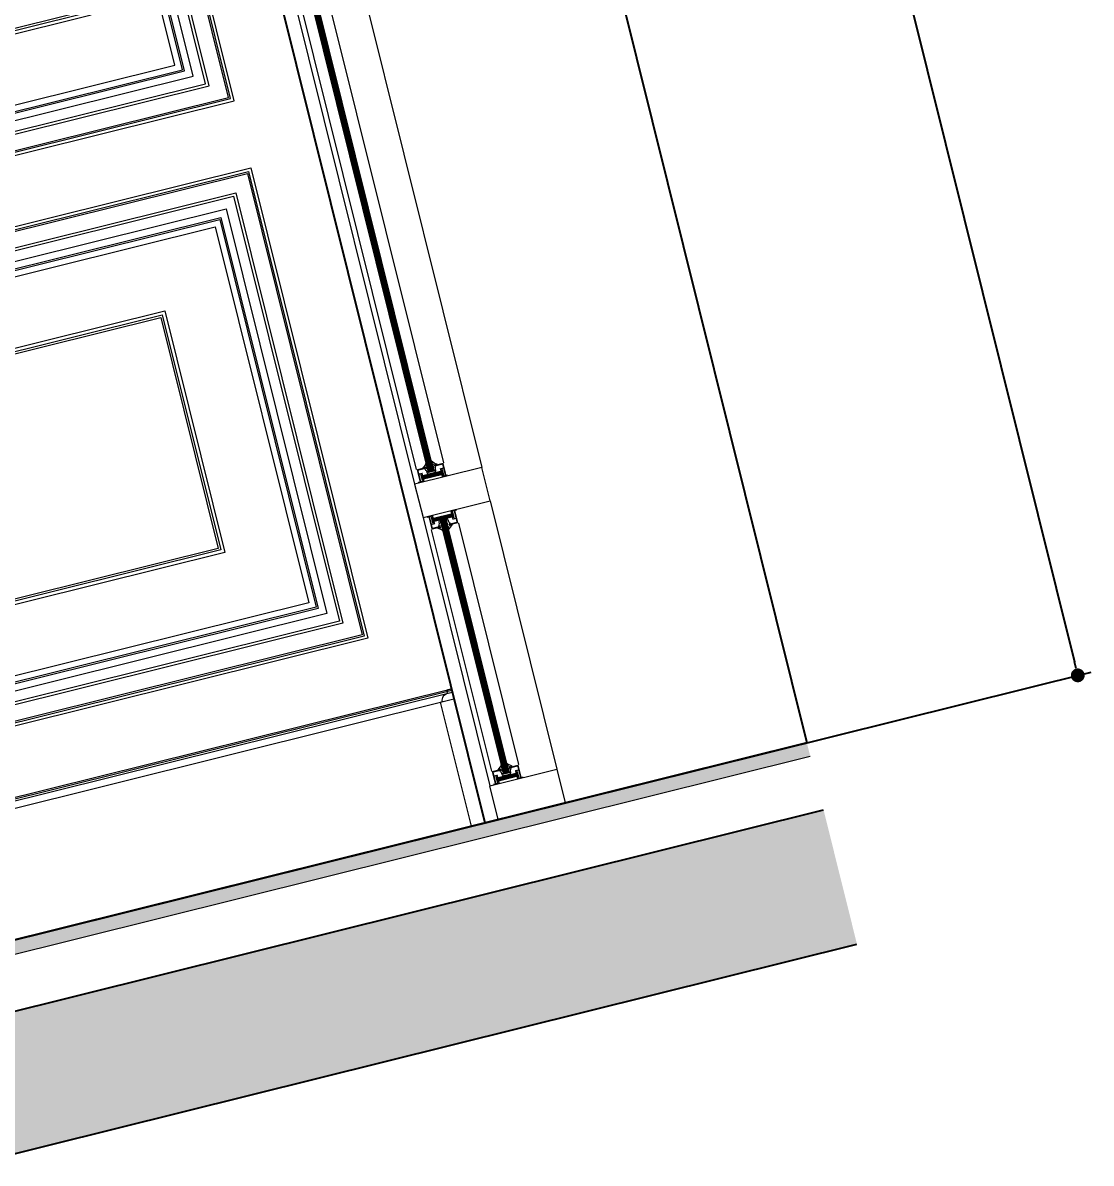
# Model space of a CAD drawing. Header units: inches. Extents: x 122939 to 389145, y 29603 to 574065.
# Drawn here: x 340950 to 342495, y 514124 to 515774 of the extents above; entities that cross this region are included whole.
import ezdxf

# ---------------------------------------------------------------- set-up
doc = ezdxf.new("R2010")
doc.units = ezdxf.units.IN
doc.header["$MEASUREMENT"] = 0
for name, color, linetype, lineweight in [('A-FLOR-SLAB', 7, 'Continuous', 40), ('A-GLAZ', 134, 'Continuous', 18), ('A-RNDR-ALUM', 1, 'Continuous', 9), ('A-RNDR-PT36', 253, 'Continuous', 20), ('CQ gypsum 2', 42, 'Continuous', 0), ('CQ Marble', 6, 'Continuous', 0)]:
    doc.layers.add(name, color=color, linetype=linetype, lineweight=lineweight)
for name, color, linetype in [('Calliper Section walls', 3, 'Continuous'), ('CQ marble hatch', 8, 'Continuous'), ('CQ Plaster', 1, 'Continuous'), ('CQ Wall plan', 3, 'Continuous'), ('CQ wall section', 5, 'Continuous'), ('Layer7', 8, 'Continuous')]:
    doc.layers.add(name, color=color, linetype=linetype)
doc.styles.get("Standard").update_dxf_attribs({"font": 'arial.ttf'})
doc.dimstyles.new('CQ 20', dxfattribs={"dimscale": 0.2, "dimtxt": 150, "dimasz": 100, "dimexe": 100, "dimexo": 20, "dimgap": 80, "dimtad": 1, "dimdec": 0, "dimzin": 0, "dimdsep": 46, "dimtxsty": 'Standard', "dimblk": 'DOT', "dimcen": 100, "dimclrd": 1, "dimclre": 1, "dimclrt": 3, "dimadec": 0, "dimazin": 0, "dimtfac": 1, "dimtdec": 0, "dimtofl": 0, "dimtmove": 0, "dimatfit": 3, "dimfxl": 1, "dimtolj": 1, "dimtzin": 0, "dimlwd": -1, "dimarcsym": 0})

# ---------------------------------------------------------------- blocks, each defined once
blk = doc.blocks.new('GLAZ-2')
at = {"layer": 'A-GLAZ'}
for p, q in [((-26.3, 511.6, 0), (-26.3, 2391.7, 0)), ((-24.9, 511.6, 0), (-24.9, 2391.7, 0)), ((-23.6, 511.6, 0), (-23.6, 2391.7, 0)), ((-22.3, 511.6, 0), (-22.3, 2391.7, 0)), ((-20.9, 511.6, 0), (-20.9, 2391.7, 0)), ((-19.6, 511.6, 0), (-19.6, 2391.7, 0)), ((-18.3, 511.6, 0), (-18.3, 2391.7, 0)), ((-26.3, 61.5, 0), (-26.3, 441.5, 0)), ((-24.9, 61.5, 0), (-24.9, 441.5, 0)), ((-23.6, 61.5, 0), (-23.6, 441.5, 0)), ((-22.3, 61.5, 0), (-22.3, 441.5, 0)), ((-20.9, 61.5, 0), (-20.9, 441.5, 0)), ((-19.6, 61.5, 0), (-19.6, 441.5, 0)), ((-18.3, 61.5, 0), (-18.3, 441.5, 0))]:
    blk.add_line(p, q, dxfattribs=at)
at = {"layer": 'A-RNDR-ALUM'}
for p, q in [((-50, 2400), (-50, 500, 0)), ((50, 2400), (50, 500, 0)), ((-38.2, 510.7, 0), (-37.5, 510.7, 0)), ((-38.2, 510.7, 0), (-38.2, 502.6, 0)), ((-38.2, 510.7, 0), (-37.5, 510.7, 0)), ((-38.2, 510.7, 0), (-38.2, 502.6, 0)), ((-38.2, 502.6, 0), (-37.5, 502.6, 0)), ((-38.2, 502.6, 0), (-37.5, 502.6, 0)), ((-37.5, 510.7, 0), (-37.5, 502.6, 0)), ((-37.5, 510.7, 0), (-37.5, 502.6, 0)), ((-37.5, 509, 0), (-7.1, 509, 0)), ((-37.5, 509, 0), (-7.1, 509, 0)), ((-37.5, 507.8, 0), (-7.1, 507.8, 0)), ((-37.5, 507.8, 0), (-7.1, 507.8, 0)), ((-37.5, 506.6, 0), (-7.1, 506.6, 0)), ((-37.5, 506.6, 0), (-7.1, 506.6, 0)), ((-37.5, 505.5, 0), (-7.1, 505.5, 0)), ((-37.5, 505.5, 0), (-7.1, 505.5, 0)), ((-37.5, 504.3, 0), (-7.1, 504.3, 0)), ((-37.5, 504.3, 0), (-7.1, 504.3, 0)), ((-36, 510.7, 0), (-35.3, 510.7, 0)), ((-36, 510.7, 0), (-35.3, 510.7, 0)), ((-36, 502.6, 0), (-35.3, 502.6, 0)), ((-36, 502.6, 0), (-35.3, 502.6, 0)), ((-6.4, 510.7, 0), (-7.1, 510.7, 0)), ((-7.1, 510.7, 0), (-7.1, 502.6, 0)), ((-6.4, 510.7, 0), (-7.1, 510.7, 0)), ((-7.1, 510.7, 0), (-7.1, 502.6, 0)), ((-6.4, 502.6, 0), (-7.1, 502.6, 0)), ((-6.4, 502.6, 0), (-7.1, 502.6, 0)), ((-6.4, 510.7, 0), (-6.4, 502.6, 0)), ((-6.4, 510.7, 0), (-6.4, 502.6, 0)), ((-50, 450, 0), (-50, 50, 0)), ((-38.2, 447.4, 0), (-37.5, 447.4, 0)), ((-38.2, 439.4, 0), (-38.2, 447.4, 0)), ((-38.2, 447.4, 0), (-37.5, 447.4, 0)), ((-38.2, 439.4, 0), (-38.2, 447.4, 0)), ((-37.5, 439.4, 0), (-37.5, 447.4, 0)), ((-37.5, 439.4, 0), (-37.5, 447.4, 0)), ((-37.5, 445.7, 0), (-7.1, 445.7, 0)), ((-37.5, 445.7, 0), (-7.1, 445.7, 0)), ((-36, 447.4, 0), (-35.3, 447.4, 0)), ((-36, 447.4, 0), (-35.3, 447.4, 0)), ((-6.4, 447.4, 0), (-7.1, 447.4, 0)), ((-7.1, 439.4, 0), (-7.1, 447.4, 0)), ((-6.4, 447.4, 0), (-7.1, 447.4, 0)), ((-7.1, 439.4, 0), (-7.1, 447.4, 0)), ((-6.4, 439.4, 0), (-6.4, 447.4, 0)), ((-6.4, 439.4, 0), (-6.4, 447.4, 0)), ((50, 450, 0), (50, 50, 0)), ((-38.2, 439.4, 0), (-37.5, 439.4, 0)), ((-38.2, 439.4, 0), (-37.5, 439.4, 0)), ((-37.5, 444.5, 0), (-7.1, 444.5, 0)), ((-37.5, 444.5, 0), (-7.1, 444.5, 0)), ((-37.5, 443.4, 0), (-7.1, 443.4, 0)), ((-37.5, 443.4, 0), (-7.1, 443.4, 0)), ((-37.5, 442.2, 0), (-7.1, 442.2, 0)), ((-37.5, 442.2, 0), (-7.1, 442.2, 0)), ((-37.5, 441, 0), (-7.1, 441, 0)), ((-37.5, 441, 0), (-7.1, 441, 0)), ((-36, 439.4, 0), (-35.3, 439.4, 0)), ((-36, 439.4, 0), (-35.3, 439.4, 0)), ((-6.4, 439.4, 0), (-7.1, 439.4, 0)), ((-6.4, 439.4, 0), (-7.1, 439.4, 0)), ((-38.2, 60.6, 0), (-37.5, 60.6, 0)), ((-38.2, 60.6, 0), (-38.2, 52.6, 0)), ((-38.2, 60.6, 0), (-37.5, 60.6, 0)), ((-38.2, 60.6, 0), (-38.2, 52.6, 0)), ((-38.2, 52.6, 0), (-37.5, 52.6, 0)), ((-38.2, 52.6, 0), (-37.5, 52.6, 0)), ((-37.5, 60.6, 0), (-37.5, 52.6, 0)), ((-37.5, 60.6, 0), (-37.5, 52.6, 0)), ((-37.5, 59, 0), (-7.1, 59, 0)), ((-37.5, 59, 0), (-7.1, 59, 0)), ((-37.5, 57.8, 0), (-7.1, 57.8, 0)), ((-37.5, 57.8, 0), (-7.1, 57.8, 0)), ((-37.5, 56.6, 0), (-7.1, 56.6, 0)), ((-37.5, 56.6, 0), (-7.1, 56.6, 0)), ((-37.5, 55.5, 0), (-7.1, 55.5, 0)), ((-37.5, 55.5, 0), (-7.1, 55.5, 0)), ((-37.5, 54.3, 0), (-7.1, 54.3, 0)), ((-37.5, 54.3, 0), (-7.1, 54.3, 0)), ((-36, 60.6, 0), (-35.3, 60.6, 0)), ((-36, 60.6, 0), (-35.3, 60.6, 0)), ((-36, 52.6, 0), (-35.3, 52.6, 0)), ((-36, 52.6, 0), (-35.3, 52.6, 0)), ((-6.4, 60.6, 0), (-7.1, 60.6, 0)), ((-7.1, 60.6, 0), (-7.1, 52.6, 0)), ((-6.4, 60.6, 0), (-7.1, 60.6, 0)), ((-7.1, 60.6, 0), (-7.1, 52.6, 0)), ((-6.4, 52.6, 0), (-7.1, 52.6, 0)), ((-6.4, 52.6, 0), (-7.1, 52.6, 0)), ((-6.4, 60.6, 0), (-6.4, 52.6, 0)), ((-6.4, 60.6, 0), (-6.4, 52.6, 0))]:
    blk.add_line(p, q, dxfattribs=at)
at = {"layer": 'A-RNDR-ALUM', "elevation": 0}
for points in [[(-14, 517.6), (-15.6, 517.6), (-15.6, 520.6, 0.015553), (-14.8, 520), (-11.6, 520, -0.104304), (-18.3, 526.1), (-18.3, 523.6, 0.016036), (-17.6, 522.8), (-17.6, 521.6), (-18.3, 520.9), (-18.3, 518.1), (-17.6, 518.7), (-17.6, 516.4), (-18.3, 515.7), (-18.3, 512.9), (-17.6, 513.5), (-17.6, 512.2, -0.414214), (-18.3, 511.6), (-26.3, 511.6, -0.414214), (-26.9, 512.2), (-26.9, 513.5), (-26.3, 512.9), (-26.3, 515.7), (-26.9, 516.4), (-26.9, 518.7), (-26.3, 518.1), (-26.3, 520.9), (-26.9, 521.6), (-26.9, 522.8, 0.016036), (-26.3, 523.6), (-26.3, 526.1, -0.104304), (-33, 520), (-29.8, 520, 0.015553), (-28.9, 520.6), (-28.9, 517.6), (-30.6, 517.6, -0.021646), (-28.9, 514.1), (-28.9, 512.2, 0.414214), (-26.3, 509.6), (-18.3, 509.6, 0.414214), (-15.6, 512.2), (-15.6, 514.1, -0.021646)], [(-14, 432.4), (-15.6, 432.4), (-15.6, 429.5, -0.015553), (-14.8, 430), (-11.6, 430, 0.104304), (-18.3, 423.9), (-18.3, 426.5, -0.016036), (-17.6, 427.2), (-17.6, 428.5), (-18.3, 429.1), (-18.3, 432), (-17.6, 431.3), (-17.6, 433.7), (-18.3, 434.3), (-18.3, 437.2), (-17.6, 436.5), (-17.6, 437.8, 0.414214), (-18.3, 438.5), (-26.3, 438.5, 0.414214), (-26.9, 437.8), (-26.9, 436.5), (-26.3, 437.2), (-26.3, 434.3), (-26.9, 433.7), (-26.9, 431.3), (-26.3, 432), (-26.3, 429.1), (-26.9, 428.5), (-26.9, 427.2, -0.016036), (-26.3, 426.5), (-26.3, 423.9, 0.104304), (-33, 430), (-29.8, 430, -0.015553), (-28.9, 429.5), (-28.9, 432.4), (-30.6, 432.4, 0.021646), (-28.9, 435.9), (-28.9, 437.8, -0.414214), (-26.3, 440.5), (-18.3, 440.5, -0.414214), (-15.6, 437.8), (-15.6, 435.9, 0.021646)], [(-14, 67.6), (-15.6, 67.6), (-15.6, 70.5, 0.015553), (-14.8, 70), (-11.6, 70, -0.104304), (-18.3, 76.1), (-18.3, 73.5, 0.016036), (-17.6, 72.8), (-17.6, 71.5), (-18.3, 70.9), (-18.3, 68), (-17.6, 68.7), (-17.6, 66.3), (-18.3, 65.7), (-18.3, 62.8), (-17.6, 63.5), (-17.6, 62.2, -0.414214), (-18.3, 61.5), (-26.3, 61.5, -0.414214), (-26.9, 62.2), (-26.9, 63.5), (-26.3, 62.8), (-26.3, 65.7), (-26.9, 66.3), (-26.9, 68.7), (-26.3, 68), (-26.3, 70.9), (-26.9, 71.5), (-26.9, 72.8, 0.016036), (-26.3, 73.5), (-26.3, 76.1, -0.104304), (-33, 70), (-29.8, 70, 0.015553), (-28.9, 70.5), (-28.9, 67.6), (-30.6, 67.6, -0.021646), (-28.9, 64.1), (-28.9, 62.2, 0.414214), (-26.3, 59.5), (-18.3, 59.5, 0.414214), (-15.6, 62.2), (-15.6, 64.1, -0.021646)]]:
    blk.add_lwpolyline(points, format="xyb", close=True, dxfattribs=at)
at = {"layer": 'A-RNDR-ALUM'}
for points in [[(-50, 450), (50, 450), (50, 500), (-50, 500)], [(-50, 50), (50, 50), (50, 0), (-50, 0)]]:
    blk.add_lwpolyline(points, close=True, dxfattribs=at)
at = {"layer": 'A-RNDR-ALUM', "const_width": 0.928, "elevation": 0}
for points in [[(-43.7, 501.4, 0.414214), (-44.2, 500.9)], [(-43.7, 501.4, 0.414214), (-44.2, 500.9)], [(-0.7, 501.4, -0.414214), (-0.2, 501)], [(-0.7, 501.4, -0.414214), (-0.2, 501)], [(-43.7, 448.6, -0.414214), (-44.2, 449.1)], [(-43.7, 448.6, -0.414214), (-44.2, 449.1)], [(-0.7, 448.6, 0.414214), (-0.2, 449.1)], [(-0.7, 448.6, 0.414214), (-0.2, 449.1)], [(-43.7, 51.4, 0.414214), (-44.2, 50.9)], [(-43.7, 51.4, 0.414214), (-44.2, 50.9)], [(-0.7, 51.4, -0.414214), (-0.2, 50.9)], [(-0.7, 51.4, -0.414214), (-0.2, 50.9)]]:
    blk.add_lwpolyline(points, format="xyb", dxfattribs=at)
at = {"layer": 'A-RNDR-ALUM'}
for points in [[(-40.6, 518.8, 0), (-40.6, 520, 0), (-29.9, 518.8, 0), (-29.9, 520, 0)], [(-40.6, 518.8, 0), (-40.6, 520, 0), (-29.9, 518.8, 0), (-29.9, 520, 0)], [(-40.6, 517.6, 0), (-40.6, 518.8, 0), (-29.9, 517.6, 0), (-29.9, 518.8, 0)], [(-40.6, 517.6, 0), (-40.6, 518.8, 0), (-29.9, 517.6, 0), (-29.9, 518.8, 0)], [(-39.8, 513.3, 0), (-39.8, 511.5, 0), (-35, 513.3, 0), (-36.9, 511.5, 0)], [(-39.8, 513.3, 0), (-39.8, 511.5, 0), (-35, 513.3, 0), (-36.9, 511.5, 0)], [(-36.9, 509.3, 0), (-35, 509.3, 0), (-36.9, 511.5, 0), (-35, 513.3, 0)], [(-36.9, 509.3, 0), (-35, 509.3, 0), (-36.9, 511.5, 0), (-35, 513.3, 0)], [(-4.3, 518.8, 0), (-4.3, 520, 0), (-15.1, 518.8, 0), (-15.1, 520, 0)], [(-4.3, 518.8, 0), (-4.3, 520, 0), (-15.1, 518.8, 0), (-15.1, 520, 0)], [(-4.3, 517.6, 0), (-4.3, 518.8, 0), (-15.1, 517.6, 0), (-15.1, 518.8, 0)], [(-4.3, 517.6, 0), (-4.3, 518.8, 0), (-15.1, 517.6, 0), (-15.1, 518.8, 0)], [(-4.6, 513.3, 0), (-4.6, 511.5, 0), (-9.4, 513.3, 0), (-7.5, 511.5, 0)], [(-7.5, 509.3, 0), (-9.4, 509.3, 0), (-7.5, 511.5, 0), (-9.4, 513.3, 0)], [(-4.6, 513.3, 0), (-4.6, 511.5, 0), (-9.4, 513.3, 0), (-7.5, 511.5, 0)], [(-7.5, 509.3, 0), (-9.4, 509.3, 0), (-7.5, 511.5, 0), (-9.4, 513.3, 0)], [(-44.6, 500, 0), (-44.6, 500.9, 0), (-42.2, 500, 0), (-43.7, 500.9, 0)], [(-44.6, 500, 0), (-44.6, 500.9, 0), (-42.2, 500, 0), (-43.7, 500.9, 0)], [(-42.2, 500, 0), (-43.7, 500.9, 0), (-42.2, 501.9, 0), (-43.7, 501.9, 0)], [(-42.2, 500, 0), (-43.7, 500.9, 0), (-42.2, 501.9, 0), (-43.7, 501.9, 0)], [(-36.9, 501.9, 0), (-35, 500, 0), (-39.8, 501.9, 0), (-39.8, 500, 0)], [(-36.9, 501.9, 0), (-35, 500, 0), (-39.8, 501.9, 0), (-39.8, 500, 0)], [(-36.9, 504, 0), (-35, 504, 0), (-36.9, 501.9, 0), (-35, 500, 0)], [(-36.9, 504, 0), (-35, 504, 0), (-36.9, 501.9, 0), (-35, 500, 0)], [(-7.5, 504, 0), (-9.4, 504, 0), (-7.5, 501.9, 0), (-9.4, 500, 0)], [(-7.5, 504, 0), (-9.4, 504, 0), (-7.5, 501.9, 0), (-9.4, 500, 0)], [(-7.5, 501.9, 0), (-9.4, 500, 0), (-4.6, 501.9, 0), (-4.6, 500, 0)], [(-7.5, 501.9, 0), (-9.4, 500, 0), (-4.6, 501.9, 0), (-4.6, 500, 0)], [(-2.2, 500, 0), (-0.7, 500.9, 0), (-2.2, 501.9, 0), (-0.7, 501.9, 0)], [(-2.2, 500, 0), (-0.7, 500.9, 0), (-2.2, 501.9, 0), (-0.7, 501.9, 0)], [(0.2, 500, 0), (0.2, 500.9, 0), (-2.2, 500, 0), (-0.7, 500.9, 0)], [(0.2, 500, 0), (0.2, 500.9, 0), (-2.2, 500, 0), (-0.7, 500.9, 0)], [(-44.6, 450, 0), (-44.6, 449.1, 0), (-42.2, 450, 0), (-43.7, 449.1, 0)], [(-44.6, 450, 0), (-44.6, 449.1, 0), (-42.2, 450, 0), (-43.7, 449.1, 0)], [(-42.2, 450, 0), (-43.7, 449.1, 0), (-42.2, 448.2, 0), (-43.7, 448.2, 0)], [(-42.2, 450, 0), (-43.7, 449.1, 0), (-42.2, 448.2, 0), (-43.7, 448.2, 0)], [(-36.9, 448.2, 0), (-35, 450, 0), (-39.8, 448.2, 0), (-39.8, 450, 0)], [(-36.9, 448.2, 0), (-35, 450, 0), (-39.8, 448.2, 0), (-39.8, 450, 0)], [(-36.9, 446, 0), (-35, 446, 0), (-36.9, 448.2, 0), (-35, 450, 0)], [(-36.9, 446, 0), (-35, 446, 0), (-36.9, 448.2, 0), (-35, 450, 0)], [(-7.5, 448.2, 0), (-9.4, 450, 0), (-4.6, 448.2, 0), (-4.6, 450, 0)], [(-7.5, 446, 0), (-9.4, 446, 0), (-7.5, 448.2, 0), (-9.4, 450, 0)], [(-7.5, 446, 0), (-9.4, 446, 0), (-7.5, 448.2, 0), (-9.4, 450, 0)], [(-7.5, 448.2, 0), (-9.4, 450, 0), (-4.6, 448.2, 0), (-4.6, 450, 0)], [(-2.2, 450, 0), (-0.7, 449.1, 0), (-2.2, 448.2, 0), (-0.7, 448.2, 0)], [(0.2, 450, 0), (0.2, 449.1, 0), (-2.2, 450, 0), (-0.7, 449.1, 0)], [(-2.2, 450, 0), (-0.7, 449.1, 0), (-2.2, 448.2, 0), (-0.7, 448.2, 0)], [(0.2, 450, 0), (0.2, 449.1, 0), (-2.2, 450, 0), (-0.7, 449.1, 0)], [(-40.6, 432.4, 0), (-40.6, 431.2, 0), (-29.9, 432.4, 0), (-29.9, 431.2, 0)], [(-40.6, 432.4, 0), (-40.6, 431.2, 0), (-29.9, 432.4, 0), (-29.9, 431.2, 0)], [(-40.6, 431.2, 0), (-40.6, 430, 0), (-29.9, 431.2, 0), (-29.9, 430, 0)], [(-40.6, 431.2, 0), (-40.6, 430, 0), (-29.9, 431.2, 0), (-29.9, 430, 0)], [(-39.8, 436.7, 0), (-39.8, 438.5, 0), (-35, 436.7, 0), (-36.9, 438.5, 0)], [(-39.8, 436.7, 0), (-39.8, 438.5, 0), (-35, 436.7, 0), (-36.9, 438.5, 0)], [(-36.9, 440.7, 0), (-35, 440.7, 0), (-36.9, 438.5, 0), (-35, 436.7, 0)], [(-36.9, 440.7, 0), (-35, 440.7, 0), (-36.9, 438.5, 0), (-35, 436.7, 0)], [(-4.3, 432.4, 0), (-4.3, 431.2, 0), (-15.1, 432.4, 0), (-15.1, 431.2, 0)], [(-4.3, 432.4, 0), (-4.3, 431.2, 0), (-15.1, 432.4, 0), (-15.1, 431.2, 0)], [(-4.3, 431.2, 0), (-4.3, 430, 0), (-15.1, 431.2, 0), (-15.1, 430, 0)], [(-4.3, 431.2, 0), (-4.3, 430, 0), (-15.1, 431.2, 0), (-15.1, 430, 0)], [(-7.5, 440.7, 0), (-9.4, 440.7, 0), (-7.5, 438.5, 0), (-9.4, 436.7, 0)], [(-7.5, 440.7, 0), (-9.4, 440.7, 0), (-7.5, 438.5, 0), (-9.4, 436.7, 0)], [(-4.6, 436.7, 0), (-4.6, 438.5, 0), (-9.4, 436.7, 0), (-7.5, 438.5, 0)], [(-4.6, 436.7, 0), (-4.6, 438.5, 0), (-9.4, 436.7, 0), (-7.5, 438.5, 0)], [(-40.6, 68.8, 0), (-40.6, 70, 0), (-29.9, 68.8, 0), (-29.9, 70, 0)], [(-40.6, 68.8, 0), (-40.6, 70, 0), (-29.9, 68.8, 0), (-29.9, 70, 0)], [(-40.6, 67.6, 0), (-40.6, 68.8, 0), (-29.9, 67.6, 0), (-29.9, 68.8, 0)], [(-40.6, 67.6, 0), (-40.6, 68.8, 0), (-29.9, 67.6, 0), (-29.9, 68.8, 0)], [(-4.3, 68.8, 0), (-4.3, 70, 0), (-15.1, 68.8, 0), (-15.1, 70, 0)], [(-4.3, 68.8, 0), (-4.3, 70, 0), (-15.1, 68.8, 0), (-15.1, 70, 0)], [(-4.3, 67.6, 0), (-4.3, 68.8, 0), (-15.1, 67.6, 0), (-15.1, 68.8, 0)], [(-4.3, 67.6, 0), (-4.3, 68.8, 0), (-15.1, 67.6, 0), (-15.1, 68.8, 0)], [(-44.6, 50, 0), (-44.6, 50.9, 0), (-42.2, 50, 0), (-43.7, 50.9, 0)], [(-44.6, 50, 0), (-44.6, 50.9, 0), (-42.2, 50, 0), (-43.7, 50.9, 0)], [(-42.2, 50, 0), (-43.7, 50.9, 0), (-42.2, 51.8, 0), (-43.7, 51.8, 0)], [(-42.2, 50, 0), (-43.7, 50.9, 0), (-42.2, 51.8, 0), (-43.7, 51.8, 0)], [(-39.8, 63.3, 0), (-39.8, 61.5, 0), (-35, 63.3, 0), (-36.9, 61.5, 0)], [(-39.8, 63.3, 0), (-39.8, 61.5, 0), (-35, 63.3, 0), (-36.9, 61.5, 0)], [(-36.9, 51.8, 0), (-35, 50, 0), (-39.8, 51.8, 0), (-39.8, 50, 0)], [(-36.9, 51.8, 0), (-35, 50, 0), (-39.8, 51.8, 0), (-39.8, 50, 0)], [(-36.9, 59.3, 0), (-35, 59.3, 0), (-36.9, 61.5, 0), (-35, 63.3, 0)], [(-36.9, 59.3, 0), (-35, 59.3, 0), (-36.9, 61.5, 0), (-35, 63.3, 0)], [(-36.9, 54, 0), (-35, 54, 0), (-36.9, 51.8, 0), (-35, 50, 0)], [(-36.9, 54, 0), (-35, 54, 0), (-36.9, 51.8, 0), (-35, 50, 0)], [(-4.6, 63.3, 0), (-4.6, 61.5, 0), (-9.4, 63.3, 0), (-7.5, 61.5, 0)], [(-7.5, 59.3, 0), (-9.4, 59.3, 0), (-7.5, 61.5, 0), (-9.4, 63.3, 0)], [(-4.6, 63.3, 0), (-4.6, 61.5, 0), (-9.4, 63.3, 0), (-7.5, 61.5, 0)], [(-7.5, 59.3, 0), (-9.4, 59.3, 0), (-7.5, 61.5, 0), (-9.4, 63.3, 0)], [(-7.5, 54, 0), (-9.4, 54, 0), (-7.5, 51.8, 0), (-9.4, 50, 0)], [(-7.5, 54, 0), (-9.4, 54, 0), (-7.5, 51.8, 0), (-9.4, 50, 0)], [(-7.5, 51.8, 0), (-9.4, 50, 0), (-4.6, 51.8, 0), (-4.6, 50, 0)], [(-7.5, 51.8, 0), (-9.4, 50, 0), (-4.6, 51.8, 0), (-4.6, 50, 0)], [(-2.2, 50, 0), (-0.7, 50.9, 0), (-2.2, 51.8, 0), (-0.7, 51.8, 0)], [(-2.2, 50, 0), (-0.7, 50.9, 0), (-2.2, 51.8, 0), (-0.7, 51.8, 0)], [(0.2, 50, 0), (0.2, 50.9, 0), (-2.2, 50, 0), (-0.7, 50.9, 0)], [(0.2, 50, 0), (0.2, 50.9, 0), (-2.2, 50, 0), (-0.7, 50.9, 0)]]:
    blk.add_solid(points, dxfattribs=at)
for points in [[(-42.2, 520, 0), (-39.8, 517.6, 0), (-42.2, 500, 0), (-39.8, 500, 0)], [(-42.2, 520, 0), (-39.8, 517.6, 0), (-40.1, 520, 0), (-40.1, 517.6, 0)], [(-42.2, 520, 0), (-39.8, 517.6, 0), (-42.2, 500, 0), (-39.8, 500, 0)], [(-42.2, 520, 0), (-39.8, 517.6, 0), (-40.1, 520, 0), (-40.1, 517.6, 0)], [(-4.6, 517.6, 0), (-2.2, 520, 0), (-4.6, 500, 0), (-2.2, 500, 0)], [(-2.2, 520, 0), (-4.6, 517.6, 0), (-4.3, 520, 0), (-4.3, 517.6, 0)], [(-4.6, 517.6, 0), (-2.2, 520, 0), (-4.6, 500, 0), (-2.2, 500, 0)], [(-2.2, 520, 0), (-4.6, 517.6, 0), (-4.3, 520, 0), (-4.3, 517.6, 0)], [(-42.2, 430, 0), (-39.8, 432.4, 0), (-42.2, 450, 0), (-39.8, 450, 0)], [(-42.2, 430, 0), (-39.8, 432.4, 0), (-42.2, 450, 0), (-39.8, 450, 0)], [(-4.6, 432.4, 0), (-2.2, 430, 0), (-4.6, 450, 0), (-2.2, 450, 0)], [(-4.6, 432.4, 0), (-2.2, 430, 0), (-4.6, 450, 0), (-2.2, 450, 0)], [(-42.2, 430, 0), (-39.8, 432.4, 0), (-40.1, 430, 0), (-40.1, 432.4, 0)], [(-42.2, 430, 0), (-39.8, 432.4, 0), (-40.1, 430, 0), (-40.1, 432.4, 0)], [(-2.2, 430, 0), (-4.6, 432.4, 0), (-4.3, 430, 0), (-4.3, 432.4, 0)], [(-2.2, 430, 0), (-4.6, 432.4, 0), (-4.3, 430, 0), (-4.3, 432.4, 0)], [(-42.2, 70, 0), (-39.8, 67.6, 0), (-42.2, 50, 0), (-39.8, 50, 0)], [(-42.2, 70, 0), (-39.8, 67.6, 0), (-40.1, 70, 0), (-40.1, 67.6, 0)], [(-42.2, 70, 0), (-39.8, 67.6, 0), (-42.2, 50, 0), (-39.8, 50, 0)], [(-42.2, 70, 0), (-39.8, 67.6, 0), (-40.1, 70, 0), (-40.1, 67.6, 0)], [(-4.6, 67.6, 0), (-2.2, 70, 0), (-4.6, 50, 0), (-2.2, 50, 0)], [(-2.2, 70, 0), (-4.6, 67.6, 0), (-4.3, 70, 0), (-4.3, 67.6, 0)], [(-4.6, 67.6, 0), (-2.2, 70, 0), (-4.6, 50, 0), (-2.2, 50, 0)], [(-2.2, 70, 0), (-4.6, 67.6, 0), (-4.3, 70, 0), (-4.3, 67.6, 0)]]:
    blk.add_trace(points, dxfattribs=at)
at = {"layer": 'A-RNDR-PT36'}
for p, q in [((-42.2, 520, 0), (-42.2, 2380.2, 0)), ((-2.2, 2380.2, 0), (-2.2, 520, 0)), ((-42.2, 70, 0), (-42.2, 430, 0)), ((-2.2, 430, 0), (-2.2, 70, 0))]:
    blk.add_line(p, q, dxfattribs=at)
blk = doc.blocks.new('section a and b')
at = {"layer": 'CQ marble hatch', "ltscale": 1000}
h = blk.add_hatch(dxfattribs=at)
h.set_pattern_fill('ANSI36', color=256, scale=25, angle=-90, style=0)
h.set_pattern_definition([(315, (-98336.9395, 75766.195), (6.0766989, -1.65728152), [7.8125, -1.5625, 0, -1.5625])])
h.paths.add_polyline_path([(126942.6, -29210.5), (118702.1, -29210.5), (118702.1, -29190.5), (126942.6, -29190.5)])
at = {"layer": 'Layer7', "ltscale": 300}
h = blk.add_hatch(dxfattribs=at)
h.set_pattern_fill('AR-CONC', color=256, scale=10, style=0)
h.set_pattern_definition([(130, (126882.56, -934.096), (-71.72602, -6.27521), [7.5, -82.5]), (185, (126882.56, -934.096), (13.87513, 75.21921), [6, -66]), (79.5486, (126876.58, -934.62), (-57.85094, 68.94395), [6.37402, -70.11421]), (133.8158, (126882.56, -914.1), (-106.7241, -16.5519), [11.25, -123.75]), (83.3644, (126873.67, -915.47), (-93.46627, 97.4118), [9.56103, -105.1713]), (188.8158, (126882.56, -914.1), (-93.4662, 97.41186), [9, -99]), (159, (126872.56, -919.096), (-59.6907, -40.26189), [7.5, -82.5]), (214, (126872.56, -919.096), (-24.33153, 72.515), [6, -66]), (108.5486, (126867.586, -922.45), (-84.02226, 32.25305), [6.37402, -70.11421]), (142.5, (126882.56, -934.096), (-1.215986, 33.289385), [0, -65.2, 0, -67, 0, -66.25]), (172.5, (126882.56, -934.096), (-26.306954, 39.44117), [0, -38.2, 0, -63.7, 0, -25.25]), (212.5, (126904.86, -934.096), (-53.382244, -2.255487), [0, -25, 0, -78, 0, -103.5]), (222.5, (126914.86, -934.096), (-58.31862, 10.0105), [0, -32.5, 0, -51.8, 0, -73.5])])
h.paths.add_polyline_path([(118702.1, -29290.5), (126942.6, -29290.5), (126942.6, -29490.5), (118702.1, -29490.5)])
at = {"layer": 'Calliper Section walls', "color": 1}
blk.add_line((126942.6, -26290.5, 0), (126942.6, -29190.5, 0), dxfattribs=at)
at = {"layer": 'CQ Marble'}
for p, q in [((118702.1, -29190.5, 0), (126942.6, -29190.5, 0)), ((118702.1, -29210.5, 0), (126942.6, -29210.5, 0))]:
    blk.add_line(p, q, dxfattribs=at)
at = {"layer": 'CQ Plaster', "color": 1, "ltscale": 0.03}
blk.add_line((126462.6, -26310.5, 0), (126462.6, -29190.5, 0), dxfattribs=at)
at = {"layer": 'CQ Wall plan'}
blk.add_line((118702.1, -29290.5, 0), (126942.6, -29290.5, 0), dxfattribs=at)
blk.add_lwpolyline([(118702.1, -29490.5), (118702.1, -29490.5), (126942.6, -29490.5)], dxfattribs=at)
at = {"layer": 'A-FLOR-SLAB'}
blk.add_blockref('GLAZ-2', (126532.5, -29190.5, 0), dxfattribs=at)
blk = doc.blocks.new('_Dot')
at = {"color": 0, "linetype": 'ByBlock', "lineweight": -2}
blk.add_line((-0.5, 0), (-1, 0), dxfattribs=at)
at = {"color": 0, "linetype": 'ByBlock', "const_width": 0.5}
blk.add_lwpolyline([(-0.25, 0, 1), (0.25, 0, 1)], format="xyb", close=True, dxfattribs=at)
blk = doc.blocks.new('*D269')
at = {"color": 1, "lineweight": -2, "transparency": 16777216}
for p, q in [((339117, 516650.2), (341872.5, 517335.8)), ((339778, 514159), (342494.7, 514834.9))]:
    blk.add_line(p, q, dxfattribs=at)
at = {"color": 1, "transparency": 16777216}
blk.add_line((341857.9, 517311.6), (342470.5, 514849.5), dxfattribs=at)
at = {"layer": 'Defpoints', "color": 0, "transparency": 16777216}
for p in [(339113.1, 516649.3, 0), (342475.3, 514830.1), (339774.1, 514158, 0)]:
    blk.add_point(p, dxfattribs=at)
at = {"color": 1, "transparency": 16777216, "xscale": 20, "yscale": 20, "zscale": 20}
for p, rotation in [((341853.1, 517331), 103.9714232843947), ((342475.3, 514830.1), 283.9714232843947)]:
    blk.add_blockref('_Dot', p, dxfattribs=dict(at, rotation=rotation))
at = {"color": 3, "transparency": 16777216, "insert": (342194.6, 516088.1), "char_height": 30, "attachment_point": 5, "rotation": 283.9714}
blk.add_mtext('\\A1;2577', dxfattribs=at)

msp = doc.modelspace()

# ---------------------------------------------------------------- linework, layer by layer
at = {"color": 4}
msp.add_line((342083.481, 514732.578, 0.001), (330139.194, 511760.86, 0.001), dxfattribs=at)
at = {"layer": 'CQ gypsum 2', "elevation": -0.006}
for points in [[(339702.371, 515274.895), (341255.044, 515661.197), (340872.125, 517200.27), (339319.453, 516813.967)], [(339705.533, 515280.151), (341249.788, 515664.359), (340868.963, 517195.014), (339324.709, 516810.806)], [(339707.227, 515282.967), (341246.972, 515666.053), (340867.269, 517192.198), (339327.525, 516809.112)], [(339724.079, 515310.981), (341218.958, 515682.904), (340850.418, 517164.184), (339355.539, 516792.26)], [(339727.072, 515315.957), (341213.981, 515685.898), (340847.424, 517159.207), (339360.515, 516789.267)], [(339738.019, 515334.155), (341195.783, 515696.845), (340836.478, 517141.009), (339378.713, 516778.32)], [(339745.49, 515346.576), (341183.363, 515704.316), (340829.006, 517128.589), (339391.134, 516770.848)], [(339747.224, 515349.457), (341180.481, 515706.049), (340827.273, 517125.707), (339394.015, 516769.115)], [(339753.736, 515360.284), (341169.654, 515712.562), (340820.76, 517114.88), (339404.842, 516762.602)], [(339826.634, 515481.47), (341048.469, 515785.46), (340747.862, 516993.695), (339526.027, 516689.705)], [(339830.274, 515487.52), (341042.418, 515789.1), (340744.222, 516987.644), (339532.078, 516686.065)], [(339832.461, 515491.156), (341038.783, 515791.287), (340742.036, 516984.009), (339535.714, 516683.878)], [(339726.515, 515177.853), (341279.188, 515564.155), (341448.475, 514883.735), (339895.803, 514497.433)], [(339731.771, 515174.692), (341276.026, 515558.9), (341443.219, 514886.897), (339898.964, 514502.689)], [(339734.587, 515172.997), (341274.332, 515556.083), (341440.403, 514888.591), (339900.658, 514505.505)], [(339762.601, 515156.146), (341257.48, 515528.069), (341412.389, 514905.442), (339917.51, 514533.519)], [(339767.578, 515153.152), (341254.487, 515523.093), (341407.413, 514908.436), (339920.503, 514538.495)], [(339785.776, 515142.206), (341243.54, 515504.895), (341389.215, 514919.383), (339931.45, 514556.693)], [(339798.196, 515134.734), (341236.069, 515492.474), (341376.794, 514926.854), (339938.922, 514569.114)], [(339801.078, 515133.001), (341234.335, 515489.593), (341373.912, 514928.588), (339940.655, 514571.995)], [(339811.904, 515126.488), (341227.823, 515478.766), (341363.086, 514935.1), (339947.168, 514582.822)], [(339811.904, 515126.488), (341227.823, 515478.766), (341363.086, 514935.1), (339947.168, 514582.822)], [(339933.09, 515053.59), (341154.925, 515357.581), (341241.9, 515007.998), (340020.065, 514704.008)], [(339939.141, 515049.951), (341151.285, 515351.53), (341235.85, 515011.638), (340023.705, 514710.058)], [(339942.776, 515047.764), (341149.098, 515347.894), (341232.214, 515013.825), (340025.892, 514713.694)]]:
    msp.add_lwpolyline(points, close=True, dxfattribs=at)
at = {"layer": 'CQ Marble'}
for p, q in [((339006.037, 514170.951, 0.001), (341569.876, 514808.83, 0.001)), ((339006.761, 514168.04, 0.001), (341570.601, 514805.919, 0.001)), ((339017.199, 514175.789, 0.001), (341569.393, 514810.771, 0.001)), ((338999.471, 514155.921, 0.001), (341573.015, 514796.215, 0.001))]:
    msp.add_line(p, q, dxfattribs=at)
at = {"layer": 'CQ Marble', "elevation": 0.001}
msp.add_lwpolyline([(341566.482, 514810.047), (341569.393, 514810.771), (341570.118, 514807.86), (341617.681, 514616.688), (341598.273, 514611.859), (341553.607, 514791.386), (341556.518, 514792.11, -0.41481606), (341563.808, 514804.229), (341563.083, 514807.14), (341564.541, 514809.564), (341566.482, 514810.047)], format="xyb", dxfattribs=at)

# ---------------------------------------------------------------- block references
at = {"layer": 'CQ wall section', "color": 0, "rotation": 13.97142328298569}
msp.add_blockref('section a and b', (211848.651, 512410.809, 0.002), dxfattribs=at)

# ---------------------------------------------------------------- dimensions: what is measured, and where the dimension line sits
at = {"color": 4}
dim = msp.add_linear_dim(base=(342475.321, 514830.067, 0.002), p1=(339113.108, 516649.276, -0.006), p2=(339774.148, 514158.02, 0.002), angle=103.971423, dimstyle='CQ 20', dxfattribs=at)
dim.commit()
dim.dimension.update_dxf_attribs({"geometry": '*D269', "text_midpoint": (342194.6, 516088.085, 0.002)})

doc.saveas('drawing.dxf')
